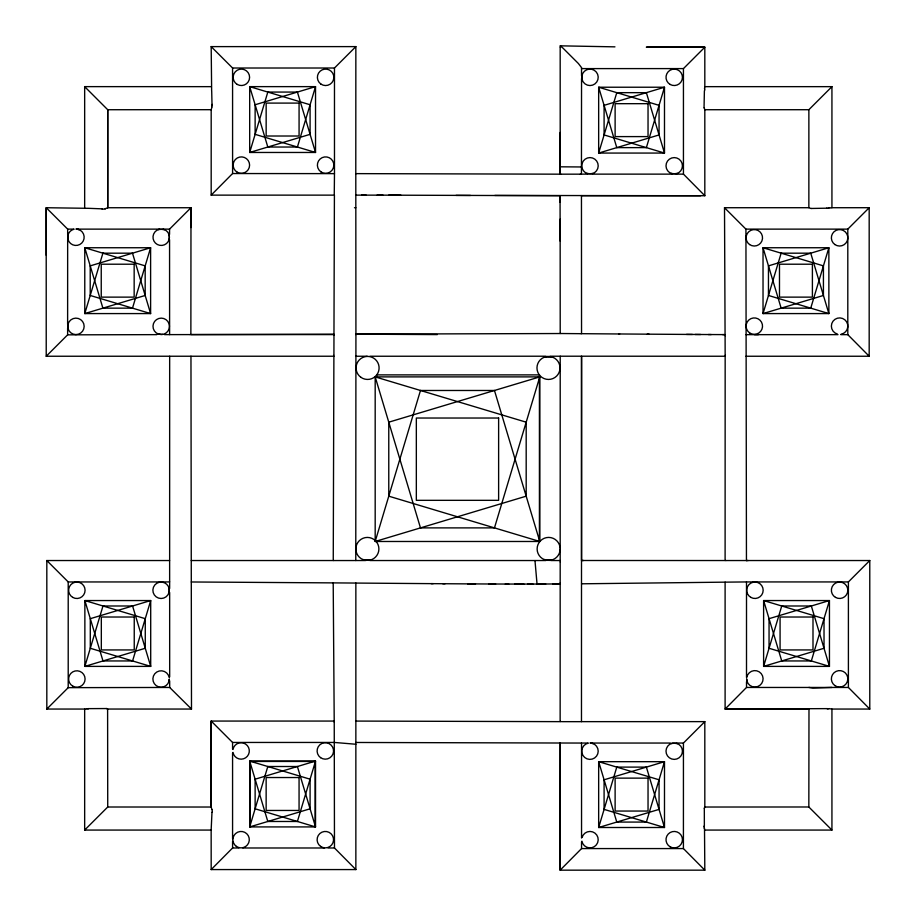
<?xml version="1.0" encoding="UTF-8"?>
<svg xmlns="http://www.w3.org/2000/svg" width="916" height="916" viewBox="0 0 916 916"><rect width="100%" height="100%" fill="white"/><g stroke="black" fill="none" stroke-linecap="round" stroke-linejoin="round"><path stroke-width="1.37" d="M46.224 255.312L46.224 207.726L88.6 208.321A42.777 23.885 2 0 0 89.585 208.356L102.077 208.848M67.624 328.237L67.624 334.844L156.819 334.638M67.624 324.275L67.658 239.694M67.658 234.416L67.658 229.126L46.201 207.703L46.224 356.244L333.893 356.232L333.916 355.316M211.184 830.068L84.661 830.068L84.661 709.053L46.819 709.053L46.819 560.535L169.643 560.535L169.666 356.244M105.168 208.745L107.699 207.737L107.71 109.714L84.638 86.631L211.184 86.654M190.963 227.557L190.975 207.737L107.699 207.737M106.943 708.732L107.607 709.007L107.733 807.007L211.184 807.03L211.184 721.064L334.214 721.064L334.237 722.255M333.974 335.416L333.962 334.214L189.566 334.592M334.477 174.097L334.477 68.013L355.877 46.59M355.855 742.464L355.855 583.057L333.206 582.885L334.214 721.121M354.389 560.546L355.774 560.535L355.923 334.145L561.268 333.527M560.157 132.477L560.134 174.177L355.786 173.628L355.855 46.613L211.184 46.613L211.642 90.569A43.476 21.102 88.6 0 1 211.71 91.566L212.008 104.401M581.42 743.048L560.237 743.013L560.145 870.166L704.816 870.166L704.507 828.144M560.145 721.487L561.474 721.659M560.935 174.177L560.203 174.166L560.18 47.701M560.18 582.782L560.145 721.648L355.855 721.075M560.18 582.404L560.191 562.252M560.191 561.943L560.18 549.039M560.18 547.768L560.214 356.221L550.276 356.221M581.534 67.795L581.545 75.742M587.202 174.132L581.442 174.143L581.545 78.593M580.275 721.659L581.477 721.648L581.545 356.21L725.163 356.244L725.106 560.535L581.545 560.5L581.545 356.21L560.237 356.221M725.151 356.244L725.163 354.95M827.366 708.629L725.106 709.053L746.529 687.435L746.506 681.756M746.506 677.474L746.506 581.935L754.532 581.935M748.154 560.535L746.334 560.535L869.776 560.535L869.776 709.053L831.934 709.053L831.934 830.068L808.839 806.985L808.988 709.018L725.106 709.053L725.106 582.152L581.557 583.801M333.974 335.725L333.916 354.721M333.893 356.175L333.252 560.535L191.261 560.535L190.963 356.232M163.197 229.126L169.563 229.126L190.986 207.703L190.871 334.569L333.962 334.592L334.409 195.131L211.184 195.131L211.184 109.691L211.928 107.149M334.477 174.429L334.26 194.272M437.344 334.592L355.912 334.168M169.643 581.774L169.632 560.684M211.985 812.32L211.149 830.068L211.184 869.57L355.855 869.57L355.855 742.475L560.1 743.013M355.797 173.845L355.923 334.592M191.261 560.558L191.49 709.053L107.676 709.041M560.168 583.927L552.943 583.996M581.545 68.608L683.439 68.597L683.439 174.132L676.363 174.132M811.473 208.505A5.862 3.572 0.9 0 1 810.683 208.39L808.885 207.714L724.51 207.726L745.933 229.149L746.448 560.535L726.857 560.546M67.864 235.641L67.841 238.755M67.864 324.756L67.841 327.871M169.288 238.836L169.311 235.721M169.174 591.862L169.185 588.759A8.233 8.233 0 0 0 156.785 583.263A8.233 8.233 0 0 0 156.132 596.831A8.233 8.233 0 0 0 169.013 592.538M169.174 680.611L169.334 679.019L168.67 682.237M581.9 75.73L581.889 78.845M704.484 88.863L704.805 86.848M581.557 67.635L578.397 63.525A26.667 2.84 45.7 0 0 577.549 62.677L564.153 49.281A24.663 2.633 45.7 0 0 562.916 48.056L560.191 45.8L560.145 47.208M68.357 234.015L67.704 237.244L68.299 240.313M68.357 323.13L67.704 326.359L68.299 329.428M168.796 240.461L169.449 237.244L168.853 234.175M168.67 593.488L169.334 590.27L168.739 587.202M582.404 74.104L581.752 77.322L582.347 80.39M704.324 808.267L704.358 825.969M704.473 807.786L704.816 807.019M211.172 109.691L107.722 109.725L107.722 207.726M211.161 195.142L232.595 173.513L232.572 68.013L211.149 46.59M211.161 869.593L232.595 847.964L232.572 841.392M581.545 841.976L581.545 848.571L560.123 870.189L560.191 743.013M107.71 807.03L84.638 830.091M668.646 47.208L704.816 47.208L704.816 86.654L831.934 86.654L808.897 109.68M46.201 356.267L67.647 334.821M683.416 68.631L704.851 47.174L646.318 47.174M46.785 709.076L68.242 687.63M847.781 229.149L869.215 207.703L831.934 207.726L831.934 86.654M704.851 870.189L683.416 848.548L683.439 743.048L704.851 721.625L581.523 721.648M848.376 581.958L869.799 560.512M84.707 709.076L86.837 708.732M831.911 207.703L829.713 208.046M158.147 229.607L162.808 229.172M593.053 173.445L588.381 173.88M677.29 173.445L672.63 173.88M544.196 357.24L549.589 356.461M371.678 559.63L366.274 560.409M552.955 559.63L547.55 560.409M671.153 743.54L675.813 743.105M591.496 173.903L586.755 173.387M675.745 173.903L671.004 173.387M162.739 334.443L157.999 333.928L161.216 334.58L164.285 333.985A8.233 8.233 0 0 0 167.777 321.379A8.233 8.233 0 0 0 154.667 321.379A8.233 8.233 0 0 0 158.193 334.008M546.36 356.61L550.722 356.622M369.503 560.26L365.14 560.249M159.705 229.149L164.433 229.664M672.699 743.082L677.439 743.597M88.188 708.64L88.646 708.618A52.178 24.274 -1.4 0 1 89.951 708.629L106.359 708.549M828.35 208.138L827.892 208.15A56.38 25.282 -1.4 0 1 826.587 208.161M547.436 356.45L553.001 357.332M368.427 560.409L362.862 559.539M549.703 560.409L546.428 560.249M725.128 582.152L746.448 581.935M581.442 174.143L580.309 174.166M355.809 560.535L365.644 560.535M826.587 208.195L811.496 208.459M619.697 333.974L580.355 333.676M558.565 583.95L527.742 584.076M545.718 584.03L537.039 584.065L534.978 560.558M646.742 47.174L668.153 47.128M580.217 174.166L561.371 174.177M164.468 334.615L170.662 334.615M189.28 334.592L171.109 334.615M232.572 68.013L334.477 68.013M232.572 173.536L334.477 173.628M592.87 174.132L672.115 174.132M355.809 195.131L366.171 195.131M700.614 195.726L494.812 195.44M581.545 195.715L704.816 195.726L704.816 109.691L704.186 107.848M354.481 207.726L355.82 207.726M67.658 229.126L74.036 229.126M77.849 229.126L159.373 229.126M745.91 229.126L847.804 229.126L847.804 334.649L840.796 334.649M758.368 334.649L754.475 334.649M745.91 334.649L838.003 334.649M355.855 356.244L367.202 356.244M370.041 356.244L546.016 356.221M745.956 356.244L869.181 356.244L869.181 207.726M353.874 560.546L335.21 560.546M369.846 560.535L546.005 560.535M550.722 560.535L560.18 560.535M581.545 560.5L583.469 560.5M755.299 581.935L848.399 581.935L848.399 687.458L746.506 687.458M46.785 560.512L68.242 581.958L169.643 581.935L169.643 588.53M532.952 584.065L505.3 584.053M562.184 721.659L579.679 721.671M587.522 743.048L581.545 743.048L581.545 838.025M592.011 743.048L670.455 743.048M676.947 743.048L683.439 743.048M808.839 806.985L704.816 807.03L704.816 721.648M704.816 830.068L831.934 830.068M232.572 847.987L238.95 847.987M242.763 847.987L324.287 847.987M328.111 847.987L334.477 847.987L355.877 869.593M581.545 848.571L683.439 848.571M560.661 166.815L580.962 166.964M361.58 195.131L383.025 195.154M377.083 195.142L400.922 195.2M560.111 195.715L388.682 195.165M726.583 560.546L725.128 560.535M334.855 560.546L333.298 560.535M514.689 584.065L523.883 584.076M191.295 581.981L333.172 582.885M488.881 583.996L508.781 584.053M456.031 195.394L470.469 195.451M561.565 333.527L580.046 333.676M695.175 334.466L711.228 334.558M708.343 334.535L725.071 334.615L725.094 335.909M722.644 334.603L725.071 334.684L724.51 207.726M467.675 583.881L495.671 584.019M618.643 333.962L649.066 334.18M647.223 334.168L692.404 334.455M686.508 334.42L700.591 334.5M442.772 583.721L475.53 583.927M431.173 583.641L445.039 583.744M355.855 583.068L433.165 583.652M614.957 46.853L560.386 45.834M831.946 687.435L812.881 688.065L808.851 687.435M169.609 334.603L169.563 239.671M581.454 195.566L581.545 333.687M355.877 744.25L334.455 742.452L232.572 742.452L232.572 749.048M77.528 229.172L75.936 229.011L79.154 229.664M591.576 743.105L589.984 742.945L593.202 743.597M831.911 709.076L830.056 708.789A7.374 2.416 1.7 0 0 829.083 708.606M544.15 559.539L550.779 560.26A11.519 11.519 0 0 0 558.268 542.581A11.519 11.519 0 0 0 539.043 542.581A11.519 11.519 0 0 0 546.554 560.271M808.862 207.703L808.874 109.714L704.839 109.725M84.661 207.737L84.661 86.654M169.655 687.435L191.513 709.076M232.607 742.487L211.149 721.029L211.184 807.019M847.781 334.626L869.215 356.267M683.416 174.097L704.851 195.749M848.376 687.435L869.799 709.076M211.184 807.053L211.905 809.561M747.216 681.893L746.632 678.825L746.769 680.336M334.237 722.426L334.477 847.987M725.151 354.24L725.094 336.619M560.054 195.932L560.157 241.103M560.134 195.715L560.134 202.39M560.145 219.13L560.214 333.516M169.655 592.492L169.678 676.901M169.678 680.863L169.689 687.458L68.208 687.653L68.208 581.935M539.421 540.738L539.421 374.884L376.659 374.884L376.659 377.484M315.15 826.541L315.15 761.448L250.068 761.448L250.068 826.541M232.572 753.009L232.572 838.747M169.563 229.126L169.563 234.404M102.077 209.077A32.438 29.14 2.3 0 0 103.668 209.111A8.301 7.408 2.3 0 0 105.214 208.974M827.343 708.995A30.778 12.927 1.3 0 1 828.591 709.053M704.37 808.37A2.599 0.595 -79.1 0 1 704.496 807.923M704.198 826.782A19.728 9.687 88.6 0 1 704.164 825.98M704.209 828.339A9.114 3.538 88.1 0 1 704.083 826.805M212.157 809.526A18.549 14.679 -88.5 0 1 212.169 812.332M87.02 709.076A10.603 3.412 -2.1 0 1 88.245 708.995M106.496 708.48A2.622 0.767 8.1 0 1 107.126 708.686M211.802 105.672A10.465 7.82 89.1 0 1 211.722 107.115M212.214 104.401A33.113 26.919 88.5 0 1 212.214 105.683M704.759 90.26A10.752 3.618 -87.8 0 1 704.839 89.035M704.404 90.673A53.46 25.728 -88.6 0 0 704.37 91.966L704.06 107.058A5.885 3.733 89 0 0 704.129 107.87M829.541 207.703A11.038 3.492 -2.1 0 1 828.304 207.772M365.278 560.271A11.519 11.519 0 0 1 357.767 542.581A11.519 11.519 0 0 1 376.98 542.581A11.519 11.519 0 0 1 369.469 560.271M550.585 356.599A11.519 11.519 0 0 1 558.096 374.289A11.519 11.519 0 0 1 538.883 374.289A11.519 11.519 0 0 1 546.394 356.599M169.013 681.275A8.233 8.233 0 0 1 156.132 685.569A8.233 8.233 0 0 1 156.785 672.012A8.233 8.233 0 0 1 169.197 677.519M581.889 75.822A8.233 8.233 0 0 1 594.301 70.314A8.233 8.233 0 0 1 594.953 83.883A8.233 8.233 0 0 1 582.072 79.589M587.717 173.719A8.233 8.233 0 0 1 583.263 161.056A8.233 8.233 0 0 1 596.694 161.056A8.233 8.233 0 0 1 592.24 173.719M671.955 173.719A8.233 8.233 0 0 1 667.512 161.056A8.233 8.233 0 0 1 680.932 161.056A8.233 8.233 0 0 1 676.489 173.719M592.24 743.265A8.233 8.233 0 0 1 596.534 756.147A8.233 8.233 0 0 1 582.977 755.494A8.233 8.233 0 0 1 588.484 743.082M676.489 743.265A8.233 8.233 0 0 1 680.932 755.929A8.233 8.233 0 0 1 667.512 755.929A8.233 8.233 0 0 1 671.955 743.265M582.072 837.407A8.233 8.233 0 0 1 594.953 833.113A8.233 8.233 0 0 1 594.301 846.67A8.233 8.233 0 0 1 581.889 841.174M232.996 749.437A8.233 8.233 0 0 1 245.625 744.078A8.233 8.233 0 0 1 245.625 757.807A8.233 8.233 0 0 1 232.996 752.437M169.128 239.5A8.233 8.233 0 0 1 155.399 243.061A8.233 8.233 0 0 1 158.949 229.332M163.483 229.332A8.233 8.233 0 0 1 169.128 234.977M78.192 229.332A8.233 8.233 0 0 1 81.753 243.061A8.233 8.233 0 0 1 68.024 239.5M68.024 234.977A8.233 8.233 0 0 1 73.669 229.332M746.769 677.325A8.233 8.233 0 0 1 759.181 671.817A8.233 8.233 0 0 1 759.822 685.386A8.233 8.233 0 0 1 746.941 681.092M837.327 334.042A8.233 8.233 0 0 1 833.033 321.161A8.233 8.233 0 0 1 846.602 321.814A8.233 8.233 0 0 1 841.094 334.225M68.024 324.092A8.233 8.233 0 0 1 80.688 319.638A8.233 8.233 0 0 1 80.688 333.069A8.233 8.233 0 0 1 68.024 328.615M102.901 253.182L84.776 313.581L150.613 313.581L150.613 247.744L84.776 247.744L84.776 313.581L145.175 295.467L145.175 265.869L84.776 247.744L102.901 308.154L132.499 308.154L150.613 247.744L90.215 265.869L90.215 295.467L150.613 313.581L132.499 253.182L102.901 253.182M102.981 605.991L84.867 666.39L150.705 666.39L150.705 600.553L84.867 600.553L84.867 666.39L145.266 648.276L145.266 618.678L84.867 600.553L102.981 660.951L132.58 660.951L150.705 600.553L90.295 618.678L90.295 648.276L150.705 666.39L132.58 605.991L102.981 605.991M267.815 92.069L249.69 152.468L315.528 152.468L315.528 86.631L249.69 86.631L249.69 152.468L310.089 134.343L310.089 104.756L249.69 86.631L267.815 147.029L297.414 147.029L315.528 86.631L255.129 104.756L255.129 134.343L315.528 152.468L297.414 92.069L267.815 92.069M267.804 766.509L249.69 826.919L315.528 826.919L315.528 761.082L249.69 761.082L249.69 826.919L310.089 808.794L310.089 779.195L249.69 761.082L267.804 821.48L297.402 821.48L315.528 761.082L255.129 779.195L255.129 808.794L315.528 826.919L297.402 766.509L267.804 766.509M420.478 390.479L375.182 541.482L539.776 541.482L539.776 376.888L375.182 376.888L375.182 541.482L526.185 496.174L526.185 422.184L375.182 376.888L420.478 527.891L494.468 527.891L539.776 376.888L388.773 422.184L388.773 496.174L539.776 541.482L494.468 390.479L420.478 390.479M616.777 92.665L598.663 153.064L664.489 153.064L664.489 87.226L598.663 87.226L598.663 153.064L659.062 134.938L659.062 105.34L598.663 87.226L616.777 147.625L646.375 147.625L664.489 87.226L604.091 105.34L604.091 134.938L664.489 153.064L646.375 92.665L616.777 92.665M616.777 767.104L598.663 827.503L664.489 827.503L664.489 761.677L598.663 761.677L598.663 827.503L659.062 809.389L659.062 779.791L598.663 761.677L616.777 822.076L646.375 822.076L664.489 761.677L604.091 779.791L604.091 809.389L664.489 827.503L646.375 767.104L616.777 767.104M781.142 253.182L763.028 313.581L828.865 313.581L828.865 247.744L763.028 247.744L763.028 313.581L823.427 295.467L823.427 265.869L763.028 247.744L781.142 308.154L810.74 308.154L828.865 247.744L768.455 265.869L768.455 295.467L828.865 313.581L810.74 253.182L781.142 253.182M781.737 605.991L763.612 666.39L829.449 666.39L829.449 600.553L763.612 600.553L763.612 666.39L824.022 648.276L824.022 618.678L763.612 600.553L781.737 660.951L811.336 660.951L829.449 600.553L769.051 618.678L769.051 648.276L829.449 666.39L811.336 605.991L781.737 605.991M299.074 103.096L266.155 103.096L266.155 136.015L299.074 136.015L299.074 103.096M648.036 103.68L615.117 103.68L615.117 136.599L648.036 136.599L648.036 103.68M134.16 264.209L101.241 264.209L101.241 297.127L134.16 297.127L134.16 264.209M812.4 264.209L779.482 264.209L779.482 297.127L812.4 297.127L812.4 264.209M498.625 418.028L416.333 418.028L416.333 500.331L498.625 500.331L498.625 418.028M134.24 617.018L101.321 617.018L101.321 649.936L134.24 649.936L134.24 617.018M812.996 617.018L780.077 617.018L780.077 649.936L812.996 649.936L812.996 617.018M299.063 777.535L266.144 777.535L266.144 810.454L299.063 810.454L299.063 777.535M648.036 778.131L615.117 778.131L615.117 811.049L648.036 811.049L648.036 778.131M360.95 377.346A11.519 11.519 0 0 0 379.052 368.965A11.519 11.519 0 0 0 362.736 357.469A11.519 11.519 0 0 0 360.95 377.346M320.589 757.669A8.233 8.233 0 0 0 333.527 751.681A8.233 8.233 0 0 0 321.871 743.471A8.233 8.233 0 0 0 320.589 757.669M320.875 84.054A8.233 8.233 0 0 0 333.813 78.066A8.233 8.233 0 0 0 322.157 69.856A8.233 8.233 0 0 0 320.875 84.054M320.589 846.395A8.233 8.233 0 0 0 333.527 840.407A8.233 8.233 0 0 0 321.871 832.209A8.233 8.233 0 0 0 320.589 846.395M320.875 171.842A8.233 8.233 0 0 0 333.813 165.853A8.233 8.233 0 0 0 322.157 157.644A8.233 8.233 0 0 0 320.875 171.842M72.742 597.404A8.233 8.233 0 0 0 85.085 590.27A8.233 8.233 0 0 0 72.742 583.149A8.233 8.233 0 0 0 72.742 597.404M72.742 686.141A8.233 8.233 0 0 0 85.085 679.019A8.233 8.233 0 0 0 72.742 671.886A8.233 8.233 0 0 0 72.742 686.141M237.255 172.242A8.233 8.233 0 0 0 249.599 165.109A8.233 8.233 0 0 0 237.255 157.987A8.233 8.233 0 0 0 237.255 172.242M237.255 84.444A8.233 8.233 0 0 0 249.599 77.322A8.233 8.233 0 0 0 237.255 70.2A8.233 8.233 0 0 0 237.255 84.444M670.111 84.444A8.233 8.233 0 0 0 682.454 77.322A8.233 8.233 0 0 0 670.111 70.2A8.233 8.233 0 0 0 670.111 84.444M670.111 846.796A8.233 8.233 0 0 0 682.454 839.674A8.233 8.233 0 0 0 670.111 832.541A8.233 8.233 0 0 0 670.111 846.796M236.351 846.395A8.233 8.233 0 0 0 249.278 840.407A8.233 8.233 0 0 0 237.622 832.209A8.233 8.233 0 0 0 236.351 846.395M750.822 597.381A8.233 8.233 0 0 0 763.165 590.259A8.233 8.233 0 0 0 750.822 583.126A8.233 8.233 0 0 0 750.822 597.381M834.854 685.557A8.233 8.233 0 0 0 847.792 679.569A8.233 8.233 0 0 0 836.136 671.359A8.233 8.233 0 0 0 834.854 685.557M835.484 597.381A8.233 8.233 0 0 0 847.827 590.259A8.233 8.233 0 0 0 835.484 583.126A8.233 8.233 0 0 0 835.484 597.381M749.574 332.863A8.233 8.233 0 0 0 762.501 326.875A8.233 8.233 0 0 0 750.857 318.665A8.233 8.233 0 0 0 749.574 332.863M749.574 244.538A8.233 8.233 0 0 0 762.501 238.549A8.233 8.233 0 0 0 750.857 230.34A8.233 8.233 0 0 0 749.574 244.538M834.854 244.538A8.233 8.233 0 0 0 847.792 238.549A8.233 8.233 0 0 0 836.136 230.34A8.233 8.233 0 0 0 834.854 244.538"/></g></svg>
